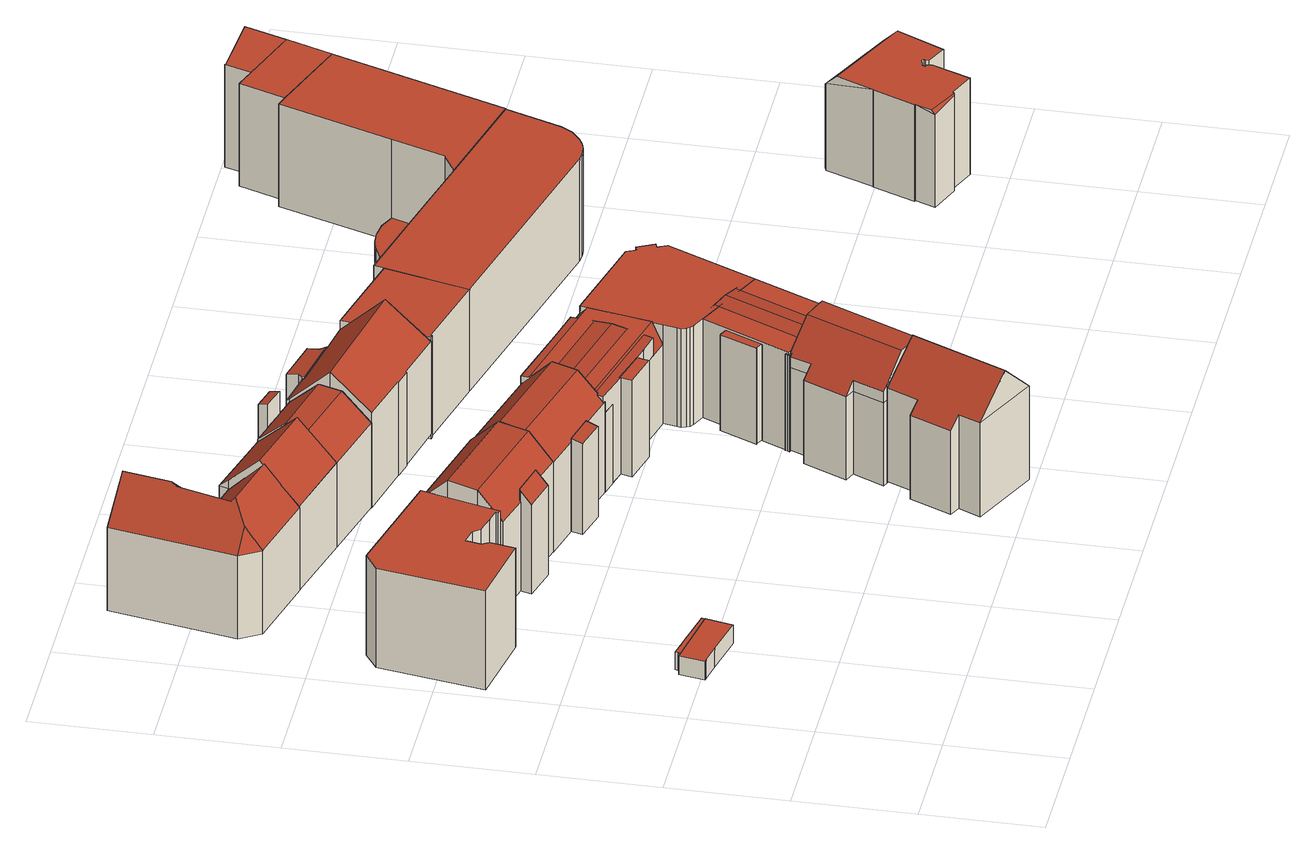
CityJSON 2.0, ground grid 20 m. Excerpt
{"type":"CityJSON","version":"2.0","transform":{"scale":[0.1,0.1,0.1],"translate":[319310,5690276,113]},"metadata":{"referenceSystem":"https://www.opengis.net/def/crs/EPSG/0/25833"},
"CityObjects":{
"building1":{"type":"Building","attributes":{"Gemeindeschluessel":14713000,"Geometrietyp2DReferenz":"3000","function":"31001_9998","roofType":"9999"},"children":["building1-1","building1-2"]},
"building1-1":{"type":"BuildingPart","attributes":{"Dachtyp_tdc":"tdcPolyFlatRoof","Dachneigung":2.96,"QualitaetDacherkennung":27,"Geometrietyp2DReferenz":"3000","roofType":"2100","measuredHeight":3.29},"parents":["building1"],"geometry":[{"type":"MultiSurface","lod":"2","boundaries":[[[0,1,2,3]],[[1,4,5,2]],[[4,6,7,5]],[[6,8,9,7]],[[8,10,11,9]],[[10,12,13,11]],[[12,10,8,6,4,1,0]],[[3,2,5,7,9,11,13]],[[3,13,12,0]]],"semantics":{"surfaces":[{"type":"WallSurface"},{"type":"RoofSurface"},{"type":"GroundSurface"},{"type":"ClosureSurface"}],"values":[0,0,0,0,0,0,1,2,3]}}]},
"building1-2":{"type":"BuildingPart","attributes":{"Dachtyp_tdc":"tdcPolyFlatRoof","Dachneigung":0,"QualitaetDacherkennung":47,"Geometrietyp2DReferenz":"3000","roofType":"1000","measuredHeight":3.35},"parents":["building1"],"geometry":[{"type":"MultiSurface","lod":"2","boundaries":[[[14,15,16,17]],[[15,18,19,16]],[[18,20,21,19]],[[20,22,23,21]],[[22,24,0,3,23]],[[25,14,17,13,12]],[[25,24,22,20,18,15,14]],[[17,16,19,21,23,3,13]],[[12,0,24,25]],[[12,13,3,0]]],"semantics":{"surfaces":[{"type":"WallSurface"},{"type":"RoofSurface"},{"type":"GroundSurface"},{"type":"ClosureSurface"}],"values":[0,0,0,0,0,0,1,2,0,3]}}]},
"building2":{"type":"Building","attributes":{"Dachtyp_tdc":"tdcPolyFlatRoof","Gemeindeschluessel":14713000,"Dachneigung":0,"QualitaetDacherkennung":47,"Geometrietyp2DReferenz":"3000","function":"31001_9998","roofType":"1000","measuredHeight":18.29},"geometry":[{"type":"MultiSurface","lod":"2","boundaries":[[[26,27,28,29]],[[27,30,31,28]],[[30,32,33,31]],[[32,34,35,33]],[[34,36,37,35]],[[36,38,39,37]],[[38,40,41,39]],[[40,42,43,41]],[[42,44,45,43]],[[44,46,47,45]],[[46,48,49,47]],[[48,50,51,49]],[[50,52,53,51]],[[52,26,29,53]],[[52,50,48,46,44,42,40,38,36,34,32,30,27,26]],[[29,28,31,33,35,37,39,41,43,45,47,49,51,53]]],"semantics":{"surfaces":[{"type":"WallSurface"},{"type":"RoofSurface"},{"type":"GroundSurface"}],"values":[0,0,0,0,0,0,0,0,0,0,0,0,0,0,1,2]}}]},
"building3":{"type":"Building","attributes":{"Dachtyp_tdc":"tdcFreeFormRoof","Gemeindeschluessel":14713000,"Dachneigung":46.22,"QualitaetDacherkennung":24,"Geometrietyp2DReferenz":"3000","function":"31001_9998","roofType":"5000","measuredHeight":21.85},"geometry":[{"type":"MultiSurface","lod":"2","boundaries":[[[54,55,56,57]],[[55,58,59,56]],[[58,60,61,59]],[[60,62,63,61]],[[62,64,65,63]],[[64,66,67,65]],[[66,68,69,67]],[[68,70,71,69]],[[70,72,73,71]],[[72,54,57,73]],[[74,70,68]],[[75,76,74,68,66]],[[77,76,75,64,62]],[[78,77,62,60]],[[79,78,60,58]],[[55,54,80]],[[55,80,79]],[[55,79,58]],[[80,72,70,74,76,77,78,79]],[[64,75,66]],[[72,80,54]],[[57,56,59,61,63,65,67,69,71,73]]],"semantics":{"surfaces":[{"type":"WallSurface"},{"type":"RoofSurface"},{"type":"GroundSurface"}],"values":[0,0,0,0,0,0,0,0,0,0,1,1,1,1,1,1,1,1,1,0,0,2]}}]},
"building4":{"type":"Building","attributes":{"Gemeindeschluessel":14713000,"Geometrietyp2DReferenz":"3000","function":"31001_9998","roofType":"9999"},"children":["building4-1","building4-2"]},
"building4-1":{"type":"BuildingPart","attributes":{"Dachtyp_tdc":"tdcCutGableRoof","Dachneigung":45.55,"QualitaetDacherkennung":69,"Geometrietyp2DReferenz":"3000","roofType":"9999","measuredHeight":21.39},"parents":["building4"],"geometry":[{"type":"MultiSurface","lod":"2","boundaries":[[[81,82,83,84]],[[82,85,86,83]],[[85,87,88,86]],[[87,89,90,88]],[[89,91,92,90]],[[93,94,95,96]],[[94,97,98,95]],[[97,99,100,98]],[[99,101,102,100]],[[101,81,84,102]],[[85,82,81,101]],[[99,97,94,93,103,91,89,87]],[[101,99,87,85]],[[84,83,86,88,90,92,104,96,95,98,100,102]],[[104,92,91,103]],[[93,96,104,103]]],"semantics":{"surfaces":[{"type":"WallSurface"},{"type":"RoofSurface"},{"type":"GroundSurface"},{"type":"ClosureSurface"}],"values":[0,0,0,0,0,0,0,0,0,0,1,1,1,2,3,3]}}]},
"building4-2":{"type":"BuildingPart","attributes":{"Dachtyp_tdc":"tdcPolyFlatRoof","Dachneigung":47.28,"QualitaetDacherkennung":34,"Geometrietyp2DReferenz":"3000","roofType":"2100","measuredHeight":18.67},"parents":["building4"],"geometry":[{"type":"MultiSurface","lod":"2","boundaries":[[[105,106,107,92,91]],[[106,108,109,107]],[[108,110,93,96,109]],[[110,108,106,105,111]],[[104,92,107,109,96]],[[91,103,111,105]],[[91,92,104,103]],[[103,93,110,111]],[[103,104,96,93]]],"semantics":{"surfaces":[{"type":"WallSurface"},{"type":"RoofSurface"},{"type":"GroundSurface"},{"type":"ClosureSurface"}],"values":[0,0,0,1,2,0,3,0,3]}}]},
"building5":{"type":"Building","attributes":{"Dachtyp_tdc":"tdcGableRoof","Gemeindeschluessel":14713000,"Dachneigung":43.55,"QualitaetDacherkennung":60,"Geometrietyp2DReferenz":"3000","function":"31001_9998","roofType":"3100","measuredHeight":22.02},"geometry":[{"type":"MultiSurface","lod":"2","boundaries":[[[112,113,114,115]],[[113,116,117,114]],[[116,118,119,117]],[[118,120,121,119]],[[122,123,124,125,126]],[[127,125,124,113]],[[120,126,125,127,112]],[[112,127,113]],[[118,122,126,120]],[[116,123,122,118]],[[113,124,123,116]],[[121,115,114,117,119]],[[120,112,115,121]]],"semantics":{"surfaces":[{"type":"WallSurface"},{"type":"RoofSurface"},{"type":"GroundSurface"}],"values":[0,0,0,0,1,1,0,0,0,0,0,2,0]}}]},
"building6":{"type":"Building","attributes":{"Gemeindeschluessel":14713000,"Geometrietyp2DReferenz":"3000","function":"31001_9998","roofType":"9999"},"children":["building6-1","building6-2"]},
"building6-1":{"type":"BuildingPart","attributes":{"Dachtyp_tdc":"tdcPolyFlatRoof","Dachneigung":13.49,"QualitaetDacherkennung":36,"Geometrietyp2DReferenz":"3000","roofType":"2100","measuredHeight":17.11},"parents":["building6"],"geometry":[{"type":"MultiSurface","lod":"2","boundaries":[[[128,129,130,131,132]],[[133,134,135,136,137]],[[134,128,132,135]],[[134,133,129,128]],[[132,131,136,135]],[[137,130,129,133]],[[137,136,131,130]]],"semantics":{"surfaces":[{"type":"WallSurface"},{"type":"RoofSurface"},{"type":"GroundSurface"},{"type":"ClosureSurface"}],"values":[0,0,0,1,2,0,3]}}]},
"building6-2":{"type":"BuildingPart","attributes":{"Dachtyp_tdc":"tdcCutGableRoof","Dachneigung":45.9,"QualitaetDacherkennung":57,"Geometrietyp2DReferenz":"3000","roofType":"9999","measuredHeight":21.52},"parents":["building6"],"geometry":[{"type":"MultiSurface","lod":"2","boundaries":[[[138,139,140,141]],[[139,142,143,140]],[[142,144,145,143]],[[144,146,147,145]],[[146,148,136,147]],[[148,137,136]],[[130,149,150,131]],[[149,151,152,150]],[[151,153,154,152]],[[153,138,141,154]],[[142,139,138,153]],[[151,149,130,137,148,146,144]],[[153,151,144,142]],[[141,140,143,145,147,136,131,150,152,154]],[[130,131,136,137]]],"semantics":{"surfaces":[{"type":"WallSurface"},{"type":"RoofSurface"},{"type":"GroundSurface"},{"type":"ClosureSurface"}],"values":[0,0,0,0,0,0,0,0,0,0,1,1,1,2,3]}}]},
"building7":{"type":"Building","attributes":{"Gemeindeschluessel":14713000,"Geometrietyp2DReferenz":"3000","function":"31001_9998","roofType":"9999"},"children":["building7-1","building7-2"]},
"building7-1":{"type":"BuildingPart","attributes":{"Dachtyp_tdc":"tdcPolyFlatRoof","Dachneigung":15.23,"QualitaetDacherkennung":64,"Geometrietyp2DReferenz":"3000","roofType":"2100","measuredHeight":20.04},"parents":["building7"],"geometry":[{"type":"MultiSurface","lod":"2","boundaries":[[[155,156,157,158]],[[156,159,160,161,157]],[[162,163,164,165,166]],[[163,155,158,164]],[[163,162,159,156,155]],[[158,157,161,165,164]],[[166,160,159,162]],[[166,165,161,160]]],"semantics":{"surfaces":[{"type":"WallSurface"},{"type":"RoofSurface"},{"type":"GroundSurface"},{"type":"ClosureSurface"}],"values":[0,0,0,0,1,2,0,3]}}]},
"building7-2":{"type":"BuildingPart","attributes":{"Dachtyp_tdc":"tdcCutGableRoof","Dachneigung":43.87,"QualitaetDacherkennung":56,"Geometrietyp2DReferenz":"3000","roofType":"9999","measuredHeight":20.41},"parents":["building7"],"geometry":[{"type":"MultiSurface","lod":"2","boundaries":[[[167,168,169,121]],[[168,166,165,169]],[[160,170,157,161]],[[170,171,172,157]],[[171,173,174,172]],[[173,175,176,174]],[[175,177,178,176]],[[177,112,115,178]],[[112,179,180,115]],[[179,181,182,180]],[[181,167,121,182]],[[173,171,170,160,166,168,167,181]],[[179,112,177,175]],[[181,179,175,173]],[[121,169,165,161,157,172,174,176,178,115,180,182]],[[161,165,166,160]]],"semantics":{"surfaces":[{"type":"WallSurface"},{"type":"RoofSurface"},{"type":"GroundSurface"},{"type":"ClosureSurface"}],"values":[0,0,0,0,0,0,0,0,0,0,0,1,1,1,2,3]}}]},
"building8":{"type":"Building","attributes":{"Dachtyp_tdc":"tdcFreeFormRoof","Gemeindeschluessel":14713000,"Dachneigung":42.85,"QualitaetDacherkennung":64,"Geometrietyp2DReferenz":"3000","function":"31001_9998","roofType":"5000","measuredHeight":23.3},"geometry":[{"type":"MultiSurface","lod":"2","boundaries":[[[183,184,185,186]],[[184,187,188,185]],[[187,189,190,188]],[[189,191,192,190]],[[191,193,194,192]],[[193,195,196,194]],[[195,197,198,196]],[[197,183,186,198]],[[199,200,193,191,189,187,184,183]],[[197,195,200,199]],[[183,197,199]],[[195,193,200]],[[186,185,188,190,192,194,196,198]]],"semantics":{"surfaces":[{"type":"WallSurface"},{"type":"RoofSurface"},{"type":"GroundSurface"}],"values":[0,0,0,0,0,0,0,0,1,1,0,0,2]}}]},
"building9":{"type":"Building","attributes":{"Gemeindeschluessel":14713000,"Dachtyp_tdc":"tdcFreeFormRoof","Dachneigung":45.76,"QualitaetDacherkennung":57,"Geometrietyp2DReferenz":"3000","function":"31001_9998","roofType":"5000","measuredHeight":22.53},"geometry":[{"type":"MultiSurface","lod":"2","boundaries":[[[201,202,203,204]],[[202,205,206,203]],[[205,207,208,206]],[[207,209,210,208]],[[209,211,212,210]],[[211,213,214,212]],[[213,215,216,214]],[[215,217,218,216]],[[217,219,220,218]],[[219,201,204,220]],[[221,207,205,222,223,224,225,226,227]],[[228,229,230,231]],[[229,232,226,225,230]],[[211,227,226,232,213]],[[213,232,229,228,215]],[[215,228,231,217]],[[217,231,230,225,224,219]],[[209,221,227,211]],[[219,224,223,201]],[[201,223,222,202]],[[202,222,205]],[[207,221,209]],[[204,203,206,208,210,212,214,216,218,220]]],"semantics":{"surfaces":[{"type":"WallSurface"},{"type":"RoofSurface"},{"type":"GroundSurface"}],"values":[0,0,0,0,0,0,0,0,0,0,1,1,1,0,0,0,0,0,0,0,0,0,2]}}]},
"building10":{"type":"Building","attributes":{"Gemeindeschluessel":14713000,"Dachneigung":84.98,"Dachorientierung":-76.22,"MittlereTraufHoehe":131.84,"QualitaetDacherkennung":85,"ObjektHoehe":18.34,"BodenHoehe":114.02,"Geometrietyp2DReferenz":"3000","AbsoluteHoehe":132.36,"Dachflaeche":260.51,"function":"31001_9998","roofType":"3100","measuredHeight":18.34,"storeysAboveGround":6},"children":["building10-1"],"geometry":[{"type":"MultiSurface","lod":"2","boundaries":[[[233,234,235,236]],[[234,237,238,235]],[[237,239,240,238]],[[239,241,242,240]],[[241,243,244,242]],[[243,245,246,244]],[[245,247,248,246]],[[247,249,250,248]],[[249,251,252,250]],[[237,234,233,253,254,251,249,247,245]],[[245,243,241,239,237]],[[252,255,256,236,235,238,240,242,244,246,248,250]],[[254,255,252,251]],[[254,253,256,255]],[[233,236,256,253]]],"semantics":{"surfaces":[{"type":"WallSurface"},{"type":"RoofSurface"},{"type":"GroundSurface"},{"type":"ClosureSurface"}],"values":[0,0,0,0,0,0,0,0,0,1,1,2,3,3,3]}}]},
"building10-1":{"type":"BuildingPart","attributes":{"Dachneigung":90,"Dachorientierung":0,"MittlereTraufHoehe":131.74,"QualitaetDacherkennung":89,"BodenHoehe":114.02,"ObjektTeilHoehe":17.73,"Geometrietyp2DReferenz":"3000","AbsoluteHoehe":131.74,"Dachflaeche":13.24,"roofType":"1000","measuredHeight":17.73,"storeysAboveGround":6},"parents":["building10"],"geometry":[{"type":"MultiSurface","lod":"2","boundaries":[[[257,258,259,260]],[[258,261,262,259]],[[251,257,260,252]],[[251,254,253,261,258,257]],[[260,259,262,236,256,255,252]],[[236,262,261,253,233]],[[253,256,236,233]],[[253,254,255,256]],[[251,252,255,254]]],"semantics":{"surfaces":[{"type":"WallSurface"},{"type":"RoofSurface"},{"type":"GroundSurface"},{"type":"ClosureSurface"}],"values":[0,0,0,1,2,0,3,3,3]}}]},
"building11":{"type":"Building","attributes":{"name":"DPFA Akademiegruppe","Gemeindeschluessel":14713000,"Geometrietyp2DReferenz":"3000","function":"31001_3021","roofType":"9999"},"children":["building11-1","building11-2"]},
"building11-1":{"type":"BuildingPart","attributes":{"Dachtyp_tdc":"tdcGableRoof","Dachneigung":43.65,"QualitaetDacherkennung":40,"Geometrietyp2DReferenz":"3000","roofType":"3100","measuredHeight":23.15},"parents":["building11"],"geometry":[{"type":"MultiSurface","lod":"2","boundaries":[[[263,264,265,266]],[[264,267,268,265]],[[267,269,270,268]],[[269,271,272,270]],[[271,273,274,272]],[[273,275,276,274]],[[275,277,278,276]],[[277,279,280,278]],[[279,281,282,280]],[[281,283,284,282]],[[283,285,286,284]],[[285,287,288,286]],[[287,289,290,288]],[[283,281,279,277,275,273,271,269]],[[269,267,264,263,291,289,287,285,283]],[[290,292,266,265,268,270,272,274,276,278,280,282,284,286,288]],[[292,290,289,291]],[[263,266,292,291]]],"semantics":{"surfaces":[{"type":"WallSurface"},{"type":"RoofSurface"},{"type":"GroundSurface"},{"type":"ClosureSurface"}],"values":[0,0,0,0,0,0,0,0,0,0,0,0,0,1,1,2,3,3]}}]},
"building11-2":{"type":"BuildingPart","attributes":{"Dachtyp_tdc":"tdcPolyFlatRoof","Dachneigung":12.61,"QualitaetDacherkennung":67,"Geometrietyp2DReferenz":"3000","roofType":"2100","measuredHeight":16.73},"parents":["building11"],"geometry":[{"type":"MultiSurface","lod":"2","boundaries":[[[293,294,295,290,289]],[[294,296,297,295]],[[296,298,299,297]],[[298,300,301,299]],[[300,302,263,266,301]],[[302,300,298,296,294,293,303]],[[292,290,295,297,299,301,266]],[[293,289,291,303]],[[289,290,292,291]],[[291,263,302,303]],[[291,292,266,263]]],"semantics":{"surfaces":[{"type":"WallSurface"},{"type":"RoofSurface"},{"type":"GroundSurface"},{"type":"ClosureSurface"}],"values":[0,0,0,0,0,1,2,0,3,0,3]}}]},
"building12":{"type":"Building","attributes":{"Gemeindeschluessel":14713000,"Geometrietyp2DReferenz":"3000","function":"31001_9998","roofType":"9999"},"children":["building12-1","building12-2","building12-3"]},
"building12-1":{"type":"BuildingPart","attributes":{"Dachtyp_tdc":"tdcPolyFlatRoof","Dachneigung":0,"QualitaetDacherkennung":70,"Geometrietyp2DReferenz":"3000","roofType":"1000","measuredHeight":18.16},"parents":["building12"],"geometry":[{"type":"MultiSurface","lod":"2","boundaries":[[[304,305,306,307]],[[305,308,309,306]],[[308,310,311,312,309]],[[313,314,315,316,317]],[[314,318,319,315]],[[318,320,321,319]],[[320,322,323,321]],[[322,324,325,323]],[[324,326,327,325]],[[326,328,329,327]],[[330,331,332,333]],[[330,334,335,331]],[[334,304,307,335]],[[334,330,333,328,326,324,322,320,318,314,313,336,337,310,308,305,304]],[[307,306,309,312,316,315,319,321,323,325,327,329,332,331,335]],[[317,338,336,313]],[[311,310,337]],[[317,316,312,311]],[[317,311,337,336,338]],[[333,332,329,328]]],"semantics":{"surfaces":[{"type":"WallSurface"},{"type":"RoofSurface"},{"type":"GroundSurface"},{"type":"ClosureSurface"}],"values":[0,0,0,0,0,0,0,0,0,0,0,0,0,1,2,0,0,3,3,3]}}]},
"building12-2":{"type":"BuildingPart","attributes":{"Dachtyp_tdc":"tdcPolyFlatRoof","Dachneigung":0,"QualitaetDacherkennung":62,"Geometrietyp2DReferenz":"3000","roofType":"1000","measuredHeight":18.13},"parents":["building12"],"geometry":[{"type":"MultiSurface","lod":"2","boundaries":[[[328,339,340,329]],[[339,341,342,340]],[[341,333,332,342]],[[333,341,339,328]],[[329,340,342,332]],[[329,332,333,328]]],"semantics":{"surfaces":[{"type":"WallSurface"},{"type":"RoofSurface"},{"type":"GroundSurface"},{"type":"ClosureSurface"}],"values":[0,0,0,1,2,3]}}]},
"building12-3":{"type":"BuildingPart","attributes":{"Dachtyp_tdc":"tdcCutGableRoof","Dachneigung":0.128,"QualitaetDacherkennung":58,"Geometrietyp2DReferenz":"3000","roofType":"9999","measuredHeight":18.18},"parents":["building12"],"geometry":[{"type":"MultiSurface","lod":"2","boundaries":[[[311,343,344,312]],[[343,345,346,344]],[[345,317,316,346]],[[343,311,337,347,348]],[[345,343,348,349]],[[317,345,349,338]],[[349,348,347,336,338]],[[312,344,346,316]],[[311,312,316,317]],[[336,347,337]],[[317,338,336,337,311]]],"semantics":{"surfaces":[{"type":"WallSurface"},{"type":"RoofSurface"},{"type":"GroundSurface"},{"type":"ClosureSurface"}],"values":[0,0,0,1,0,1,1,2,3,0,3]}}]},
"building13":{"type":"Building","attributes":{"Gemeindeschluessel":14713000,"Dachneigung":84.82,"Dachorientierung":24.62,"MittlereTraufHoehe":131.8,"QualitaetDacherkennung":87,"ObjektHoehe":18.26,"BodenHoehe":114.11,"Geometrietyp2DReferenz":"3000","AbsoluteHoehe":132.37,"Dachflaeche":247.95,"function":"31001_9998","roofType":"3100","measuredHeight":18.26,"storeysAboveGround":6},"children":["building13-1"],"geometry":[{"type":"MultiSurface","lod":"2","boundaries":[[[350,351,352,353]],[[351,354,355,352]],[[354,356,357,355]],[[356,358,359,357]],[[358,360,361,359]],[[360,362,363,361]],[[362,364,365,363]],[[364,366,367,365]],[[366,368,369,367]],[[368,370,371,369]],[[370,372,373,371]],[[374,375,376,377]],[[375,350,353,376]],[[351,350,375,374,378,379,372,370,368,366,364,362,360,358]],[[358,356,354,351]],[[353,352,355,357,359,361,363,365,367,369,371,373,380,381,377,376]],[[379,380,373,372]],[[379,378,381,380]],[[374,377,381,378]]],"semantics":{"surfaces":[{"type":"WallSurface"},{"type":"RoofSurface"},{"type":"GroundSurface"},{"type":"ClosureSurface"}],"values":[0,0,0,0,0,0,0,0,0,0,0,0,0,1,1,2,3,3,3]}}]},
"building13-1":{"type":"BuildingPart","attributes":{"Dachneigung":90,"Dachorientierung":0,"MittlereTraufHoehe":131.73,"QualitaetDacherkennung":11,"BodenHoehe":114.11,"ObjektTeilHoehe":17.62,"Geometrietyp2DReferenz":"3000","AbsoluteHoehe":131.73,"Dachflaeche":11.49,"roofType":"1000","measuredHeight":17.62,"storeysAboveGround":6},"parents":["building13"],"geometry":[{"type":"MultiSurface","lod":"2","boundaries":[[[382,383,373,372]],[[382,384,385,383]],[[384,386,387,385]],[[386,388,389,387]],[[388,374,377,389]],[[378,374,388,386,384,382,372,379]],[[380,373,383,385,387,389,377,381]],[[372,373,380,379]],[[378,381,377,374]],[[378,379,380,381]]],"semantics":{"surfaces":[{"type":"WallSurface"},{"type":"RoofSurface"},{"type":"GroundSurface"},{"type":"ClosureSurface"}],"values":[0,0,0,0,0,1,2,3,3,3]}}]},
"building14":{"type":"Building","attributes":{"Gemeindeschluessel":14713000,"Geometrietyp2DReferenz":"3000","function":"31001_9998","roofType":"9999"},"children":["building14-1","building14-2","building14-3","building14-4","building14-5"]},
"building14-1":{"type":"BuildingPart","attributes":{"Dachtyp_tdc":"tdcPolyFlatRoof","Dachneigung":0,"QualitaetDacherkennung":71,"Geometrietyp2DReferenz":"3000","roofType":"1000","measuredHeight":18.71},"parents":["building14"],"geometry":[{"type":"MultiSurface","lod":"2","boundaries":[[[390,391,392,393,394]],[[391,395,396,392]],[[395,397,398,396]],[[397,399,400,398]],[[401,402,403,404,405]],[[401,399,397,395,391,390,402]],[[404,393,392,396,398,400,405]],[[394,403,402,390]],[[394,393,404,403]],[[405,400,399,401]]],"semantics":{"surfaces":[{"type":"WallSurface"},{"type":"RoofSurface"},{"type":"GroundSurface"},{"type":"ClosureSurface"}],"values":[0,0,0,0,0,1,2,0,3,3]}}]},
"building14-2":{"type":"BuildingPart","attributes":{"Dachtyp_tdc":"tdcPolyFlatRoof","Dachneigung":0,"QualitaetDacherkennung":69,"Geometrietyp2DReferenz":"3000","roofType":"1000","measuredHeight":18.71},"parents":["building14"],"geometry":[{"type":"MultiSurface","lod":"2","boundaries":[[[406,407,408,409]],[[407,410,411,408]],[[410,412,413,411]],[[412,414,415,413]],[[416,417,418,419]],[[416,420,421,417]],[[420,394,393,421]],[[403,422,423,404]],[[422,424,425,423]],[[424,426,427,425]],[[426,406,409,427]],[[426,424,422,403,394,420,416,419,414,412,410,407,406]],[[409,408,411,413,415,418,417,421,393,404,423,425,427]],[[419,418,415,414]],[[404,393,394,403]]],"semantics":{"surfaces":[{"type":"WallSurface"},{"type":"RoofSurface"},{"type":"GroundSurface"},{"type":"ClosureSurface"}],"values":[0,0,0,0,0,0,0,0,0,0,0,1,2,3,3]}}]},
"building14-3":{"type":"BuildingPart","attributes":{"Dachtyp_tdc":"tdcPolyFlatRoof","Dachneigung":0,"QualitaetDacherkennung":55,"Geometrietyp2DReferenz":"3000","roofType":"1000","measuredHeight":18.74},"parents":["building14"],"geometry":[{"type":"MultiSurface","lod":"2","boundaries":[[[428,429,399,401,430]],[[431,405,400,432,433]],[[401,405,431,430]],[[429,432,400,399]],[[429,428,433,432]],[[399,400,405,401]],[[428,430,431,433]]],"semantics":{"surfaces":[{"type":"RoofSurface"},{"type":"GroundSurface"},{"type":"WallSurface"},{"type":"ClosureSurface"}],"values":[0,1,2,2,2,3,3]}}]},
"building14-4":{"type":"BuildingPart","attributes":{"Dachtyp_tdc":"tdcPolyFlatRoof","Dachneigung":0,"QualitaetDacherkennung":55,"Geometrietyp2DReferenz":"3000","roofType":"1000","measuredHeight":18.69},"parents":["building14"],"geometry":[{"type":"MultiSurface","lod":"2","boundaries":[[[414,434,435,415]],[[434,436,437,435]],[[436,438,439,437]],[[438,440,441,439]],[[440,419,418,441]],[[440,438,436,434,414,419]],[[418,415,435,437,439,441]],[[415,418,419,414]]],"semantics":{"surfaces":[{"type":"WallSurface"},{"type":"RoofSurface"},{"type":"GroundSurface"},{"type":"ClosureSurface"}],"values":[0,0,0,0,0,1,2,3]}}]},
"building14-5":{"type":"BuildingPart","attributes":{"Dachtyp_tdc":"tdcPolyFlatRoof","Dachneigung":0,"QualitaetDacherkennung":49,"Geometrietyp2DReferenz":"3000","roofType":"1000","measuredHeight":18.73},"parents":["building14"],"geometry":[{"type":"MultiSurface","lod":"2","boundaries":[[[428,442,443,433]],[[442,444,445,443]],[[444,446,447,445]],[[446,430,431,447]],[[446,444,442,428,430]],[[431,433,443,445,447]],[[428,433,431,430]]],"semantics":{"surfaces":[{"type":"WallSurface"},{"type":"RoofSurface"},{"type":"GroundSurface"},{"type":"ClosureSurface"}],"values":[0,0,0,0,1,2,3]}}]},
"building15":{"type":"Building","attributes":{"Dachtyp_tdc":"tdcPolyFlatRoof","Gemeindeschluessel":14713000,"Dachneigung":0,"QualitaetDacherkennung":57,"Geometrietyp2DReferenz":"3000","function":"31001_9998","roofType":"1000","measuredHeight":3.54},"geometry":[{"type":"MultiSurface","lod":"2","boundaries":[[[448,449,450,451]],[[449,452,453,450]],[[452,454,455,453]],[[454,456,457,455]],[[456,458,459,457]],[[458,460,461,459]],[[460,462,463,461]],[[462,464,465,463]],[[464,466,467,465]],[[466,468,469,467]],[[468,470,471,469]],[[470,472,473,471]],[[472,448,451,473]],[[472,470,468,466,464,462,460,458,456,454,452,449,448]],[[451,450,453,455,457,459,461,463,465,467,469,471,473]]],"semantics":{"surfaces":[{"type":"WallSurface"},{"type":"RoofSurface"},{"type":"GroundSurface"}],"values":[0,0,0,0,0,0,0,0,0,0,0,0,0,1,2]}}]},
"building16":{"type":"Building","attributes":{"Dachtyp_tdc":"tdcFreeFormRoof","Gemeindeschluessel":14713000,"Dachneigung":0.713,"QualitaetDacherkennung":48,"Geometrietyp2DReferenz":"3000","function":"31001_9998","roofType":"5000","measuredHeight":17.88},"geometry":[{"type":"MultiSurface","lod":"2","boundaries":[[[474,475,476,477]],[[475,478,479,476]],[[478,480,481,479]],[[480,482,483,481]],[[482,484,485,483]],[[484,486,487,485]],[[486,488,489,487]],[[488,490,491,489]],[[490,492,493,491]],[[492,494,495,493]],[[494,496,497,495]],[[496,498,499,497]],[[498,500,501,499]],[[500,502,503,501]],[[502,504,505,503]],[[504,506,507,505]],[[506,508,509,507]],[[508,510,511,509]],[[510,512,513,511]],[[512,474,477,513]],[[496,514,515,498]],[[516,512,510,508,517]],[[514,494,492,490,488,486,484,482,480,478,475,474,516,517,506,504,502,500,515]],[[500,498,515]],[[496,494,514]],[[508,506,517]],[[474,512,516]],[[477,476,479,481,483,485,487,489,491,493,495,497,499,501,503,505,507,509,511,513]]],"semantics":{"surfaces":[{"type":"WallSurface"},{"type":"RoofSurface"},{"type":"GroundSurface"}],"values":[0,0,0,0,0,0,0,0,0,0,0,0,0,0,0,0,0,0,0,0,1,1,1,0,0,0,0,2]}}]}
},
"vertices":[
[99,431,54],[104,435,54],[104,435,21],[99,431,21],[105,440,54],[105,440,21],[126,435,54],[126,435,21],[138,433,54],[138,433,21],[207,418,54],[207,418,21],[205,412,54],[205,412,21],
[195,366,55],[124,381,55],[124,381,21],[195,366,21],[90,388,55],[90,388,21],[85,389,55],[85,389,21],[92,432,55],[92,432,21],[99,431,55],[205,412,55],
[226,741,195],[227,745,195],[227,745,13],[226,741,13],[204,750,195],[204,750,13],[175,758,195],[175,758,13],[166,770,195],[166,770,13],[140,775,195],[140,775,13],[135,750,195],[135,750,13],[142,738,195],[142,738,13],[134,696,195],[134,696,13],[6,718,195],[6,718,13],[37,896,195],[37,896,13],[69,918,195],[69,918,13],[267,870,195],[267,870,13],[233,739,195],[233,739,13],
[243,1311,164],[237,1280,164],[237,1280,12],[243,1311,12],[223,1207,164],[223,1207,12],[211,1198,164],[211,1198,12],[207,1184,164],[207,1184,12],[259,1171,164],[259,1171,12],[230,1053,164],[230,1053,12],[99,1086,164],[99,1086,12],[78,1121,164],[78,1121,12],[119,1334,164],[119,1334,12],[111,1117,198],[245,1112,228],[143,1137,228],[139,1143,223],[160,1233,226],[166,1243,230],[181,1322,230],
[267,870,180],[447,826,179],[447,826,12],[267,870,12],[435,781,226],[435,781,12],[423,731,222],[423,731,12],[412,690,177],[412,690,12],[351,706,177],[351,706,12],[293,718,175],[232,734,176],[232,734,12],[293,718,12],[233,739,181],[233,739,12],[242,776,222],[242,776,12],[255,826,226],[255,826,12],[294,720,178],[294,720,12],
[351,706,199],[346,685,176],[346,685,12],[288,700,176],[288,700,12],[293,718,196],[294,720,199],
[360,1020,167],[230,1053,167],[230,1053,13],[360,1020,13],[259,1171,167],[259,1171,13],[263,1186,167],[263,1186,13],[395,1151,167],[395,1151,13],[263,1186,168],[259,1171,182],[246,1119,233],[377,1085,233],[395,1151,168],[360,1020,168],
[470,655,177],[475,674,182],[475,674,175],[475,674,11],[470,655,11],[529,661,182],[524,641,177],[524,641,11],[529,661,11],[529,661,175],
[447,826,175],[629,779,175],[629,779,11],[447,826,11],[617,731,226],[617,731,11],[607,689,222],[607,689,11],[596,644,176],[596,644,11],[529,661,176],[412,690,175],[412,690,11],[424,736,222],[424,736,11],[435,778,226],[435,778,11],
[478,1148,209],[474,1132,213],[474,1132,13],[478,1148,13],[474,1131,213],[474,1131,173],[474,1131,13],[433,1142,214],[438,1158,209],[438,1158,13],[433,1142,13],[433,1142,173],
[395,1151,173],[433,1141,173],[433,1141,13],[474,1132,172],[509,1122,173],[509,1122,13],[500,1075,217],[500,1075,13],[492,1037,214],[492,1037,13],[483,989,167],[483,989,13],[373,1067,214],[373,1067,13],[383,1104,217],[383,1104,13],
[629,61,187],[646,98,187],[646,98,15],[629,61,15],[627,107,168],[627,107,15],[659,177,168],[659,177,15],[677,169,186],[677,169,15],[701,221,186],[701,221,15],[819,167,187],[819,167,15],[747,7,187],[747,7,15],[690,34,248],[762,193,248],
[692,225,164],[716,277,164],[716,277,12],[692,225,12],[698,285,164],[698,285,12],[731,358,164],[731,358,12],[749,350,164],[749,350,12],[765,388,164],[765,388,12],[842,354,164],[842,354,12],[893,330,164],[893,330,12],[819,167,164],[819,167,12],[701,221,164],[701,221,12],[749,350,184],[716,277,184],[692,225,184],[701,221,193],[737,205,234],[811,368,234],[765,388,183],[893,330,193],[848,351,237],[774,188,237],[819,167,193],[842,354,237],
[651,630,187],[592,646,187],[592,646,10],[651,630,10],[609,714,194],[609,714,10],[627,782,187],[627,782,10],[756,750,187],[756,750,10],[806,738,187],[806,738,10],[789,670,194],[789,670,10],[772,602,187],[772,602,10],[735,610,187],[735,610,10],[713,615,187],[713,615,10],[651,632,187],[713,616,187],[713,616,10],[651,632,10],
[711,610,187],[708,596,187],[708,596,10],[711,610,10],[647,611,187],[647,611,10],
[667,1095,174],[667,1094,175],[667,1094,11],[667,1095,11],[726,1085,173],[726,1085,11],[716,1012,243],[716,1012,11],[706,938,181],[706,938,11],[612,959,183],[612,959,11],[611,958,181],[611,958,11],[581,965,182],[581,965,11],[581,966,183],[581,966,11],[483,989,185],[483,989,11],[496,1056,243],[496,1056,11],[509,1122,178],[509,1122,11],[510,1128,173],[510,1128,11],[575,1115,173],[575,1115,11],[574,1111,177],[574,1111,11],
[575,1115,178],[583,1123,176],[583,1123,11],[588,1143,171],[588,1143,11],[666,1125,171],[666,1125,11],[661,1104,176],[661,1104,11],[667,1095,177],[574,1111,179],
[801,556,191],[799,563,191],[799,563,10],[801,556,10],[800,570,191],[800,570,10],[805,593,191],[805,593,155],[805,593,10],[834,729,191],[999,689,191],[999,689,10],[834,729,10],[834,729,177],[1006,673,191],[1006,673,10],[1014,676,191],[1014,676,10],[1028,647,191],[1028,647,10],[1020,644,191],[1020,644,10],[1028,628,191],[1028,628,10],[960,478,191],[960,478,10],[811,546,191],[811,546,10],[833,536,10],[833,536,191],[805,550,191],[805,550,10],[828,698,191],[809,611,191],[831,716,191],
[893,330,191],[893,330,10],[765,388,191],[765,388,10],
[596,644,155],[596,644,10],[629,779,177],[629,779,10],[809,611,192],[600,662,192],[625,766,191],
[838,543,187],[902,514,194],[902,514,11],[838,543,11],[966,485,187],[966,485,11],[893,326,187],[893,326,11],[829,355,194],[829,355,11],[764,385,187],[764,385,11],[761,386,187],[761,386,11],[763,389,187],[763,389,11],[764,393,187],[764,393,11],[767,392,187],[767,392,11],[776,411,187],[776,411,11],[786,434,187],[786,434,11],[815,496,187],[826,518,187],[826,518,11],[815,496,11],[816,496,187],[787,434,187],[787,434,11],[816,496,11],
[774,440,187],[774,440,11],[772,440,187],[772,440,11],[800,502,187],[800,502,11],[802,502,187],[802,502,11],
[1176,993,190],[1214,1014,190],[1214,1014,2],[1176,993,2],[1176,993,189],[1245,1103,190],[1245,1103,2],[1311,1293,190],[1311,1293,2],[1329,1287,190],[1329,1287,2],[1466,1239,190],[1364,947,190],[1364,947,189],[1364,947,2],[1466,1239,2],
[1289,813,189],[1275,808,189],[1275,808,2],[1289,813,2],[1260,807,189],[1260,807,2],[1246,808,189],[1246,808,2],[851,905,189],[851,905,2],[889,1063,189],[889,1063,2],[885,1046,2],[885,1046,189],[1084,1016,189],[1084,1016,2],[1331,854,189],[1331,854,2],[1319,834,189],[1319,834,2],[1302,820,189],[1302,820,2],
[1390,1352,190],[1356,1364,190],[1493,1316,190],[1493,1316,2],[1356,1364,2],[1390,1352,2],
[712,939,189],[712,939,2],[711,937,189],[711,937,2],[706,938,189],[706,938,2],[726,1085,189],[726,1085,2],
[1405,1396,190],[1405,1396,2],[1406,1395,190],[1406,1395,2],[1517,1386,190],[1517,1386,2],
[1176,993,46],[1084,1016,46],[1084,1016,10],[1176,993,10],[1087,1036,46],[1087,1036,10],[1094,1055,46],[1094,1055,10],[1104,1073,46],[1104,1073,10],[1118,1088,46],[1118,1088,10],[1134,1101,46],[1134,1101,10],[1152,1110,46],[1152,1110,10],[1172,1116,46],[1172,1116,10],[1193,1118,46],[1193,1118,10],[1220,1114,46],[1220,1114,10],[1245,1103,46],[1245,1103,10],[1214,1014,46],[1214,1014,10],
[1652,315,192],[1618,331,192],[1618,331,14],[1652,315,14],[1617,336,192],[1617,336,14],[1619,340,192],[1619,340,14],[1615,342,192],[1615,342,14],[1603,339,192],[1603,339,14],[1601,334,192],[1601,334,14],[1605,333,192],[1605,333,14],[1607,324,191],[1607,324,14],[1582,260,191],[1582,260,14],[1538,278,191],[1538,278,14],[1532,275,188],[1532,275,14],[1480,295,184],[1480,295,14],[1493,329,191],[1493,329,14],[1491,329,191],[1491,329,14],[1519,400,192],[1519,400,14],[1521,400,192],[1521,400,14],[1552,480,173],[1552,480,14],[1560,483,167],[1560,483,14],[1700,417,167],[1700,417,14],[1535,276,191],[1482,301,191],[1689,394,193],[1545,461,193]
]}
